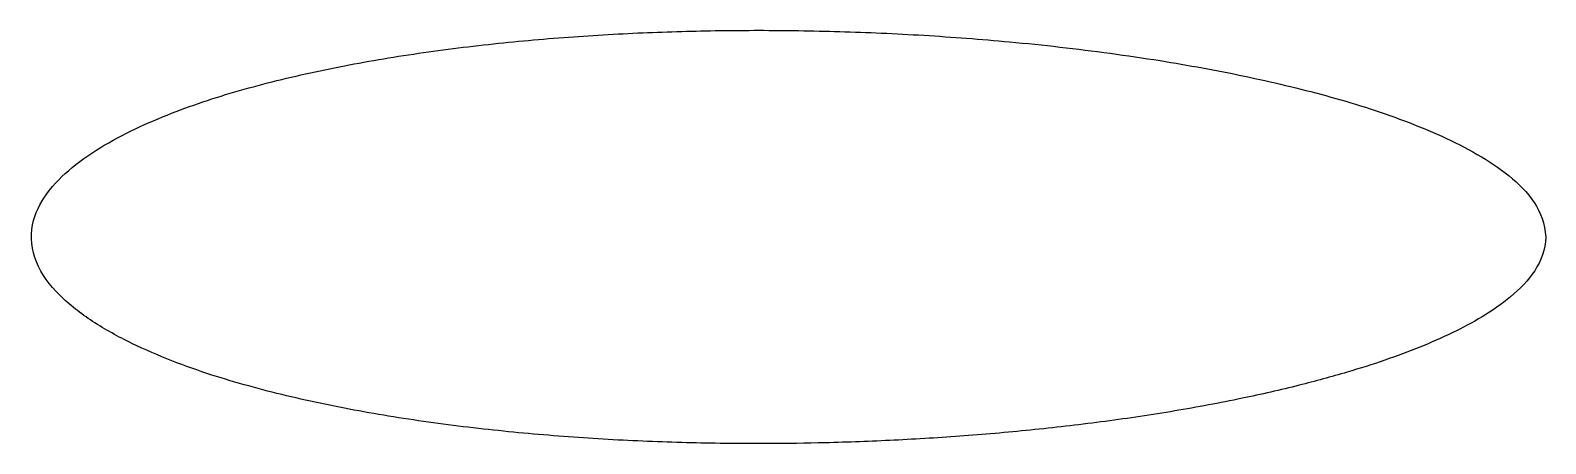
# Model space of a CAD drawing. Header units: inches. Extents: x 11.62 to 17.13, y 8.71 to 10.21.
import ezdxf

# ---------------------------------------------------------------- set-up
doc = ezdxf.new("R2010")
doc.units = ezdxf.units.IN
doc.header["$MEASUREMENT"] = 0
doc.layers.add('SHELL', color=40, linetype='Continuous')

msp = doc.modelspace()

# ---------------------------------------------------------------- linework, layer by layer
at = {"layer": 'SHELL'}
msp.add_open_spline([(17.1305, 9.4614), (17.1269, 9.5564), (17.0345, 9.6644), (16.8816, 9.7648), (16.7528, 9.8296), (16.6162, 9.8852), (16.4752, 9.9339), (16.3307, 9.9762), (16.1837, 10.0134), (16.0338, 10.0469), (15.8816, 10.0767), (15.7188, 10.1045), (15.5459, 10.1299), (15.3634, 10.1526), (15.1893, 10.1705), (15.0242, 10.1844), (14.8688, 10.1949), (14.7149, 10.203), (14.5629, 10.2086), (14.4141, 10.2119), (14.269, 10.213), (14.1273, 10.212), (13.9865, 10.2091), (13.8448, 10.2041), (13.7014, 10.1968), (13.5567, 10.1871), (13.4113, 10.1749), (13.2655, 10.16), (13.1199, 10.1423), (12.975, 10.1216), (12.8314, 10.0977), (12.6894, 10.0703), (12.5496, 10.0391), (12.4123, 10.0041), (12.2782, 9.9644), (12.1461, 9.9183), (12.0148, 9.8634), (11.8866, 9.798), (11.7695, 9.7191), (11.6741, 9.6253), (11.6122, 9.5048), (11.629, 9.3618), (11.7215, 9.2439), (11.8444, 9.1494), (11.9844, 9.073), (12.1305, 9.0101), (12.273, 8.9599), (12.4123, 8.9186), (12.5496, 8.8836), (12.6894, 8.8524), (12.8314, 8.825), (12.975, 8.8011), (13.1199, 8.7804), (13.2655, 8.7627), (13.4113, 8.7478), (13.5567, 8.7356), (13.7014, 8.7259), (13.8448, 8.7187), (13.9865, 8.7137), (14.1379, 8.7105), (14.3121, 8.7096), (14.5231, 8.7126), (14.7615, 8.7215), (15.0156, 8.7372), (15.2721, 8.7598), (15.5276, 8.7896), (15.7792, 8.8271), (16.0145, 8.8709), (16.2238, 8.9185), (16.3968, 8.9652), (16.5434, 9.0117), (16.6708, 9.0589), (16.7895, 9.1107), (16.9012, 9.1698), (17.0411, 9.2656), (17.1273, 9.3688), (17.1305, 9.4614)], degree=3, knots=[0, 0, 0, 0, 0.022258, 0.033952, 0.046091, 0.058449, 0.071051, 0.083598, 0.096323, 0.109208, 0.122227, 0.135351, 0.150758, 0.1662, 0.181633, 0.194802, 0.207877, 0.220818, 0.233587, 0.246142, 0.258265, 0.270103, 0.281807, 0.293705, 0.305761, 0.317936, 0.330193, 0.342496, 0.354807, 0.367092, 0.379317, 0.391453, 0.403473, 0.415356, 0.427086, 0.43866, 0.450541, 0.462881, 0.474816, 0.485929, 0.496339, 0.507727, 0.519979, 0.532917, 0.546648, 0.559978, 0.572917, 0.584647, 0.59653, 0.608551, 0.620686, 0.632911, 0.645196, 0.657507, 0.66981, 0.682067, 0.694242, 0.706298, 0.718197, 0.7299, 0.744408, 0.762026, 0.782991, 0.804431, 0.8261, 0.847756, 0.869163, 0.890091, 0.907979, 0.923154, 0.935174, 0.946647, 0.957325, 0.96777, 0.978374, 1, 1, 1, 1], dxfattribs=at)

doc.saveas('drawing.dxf')
